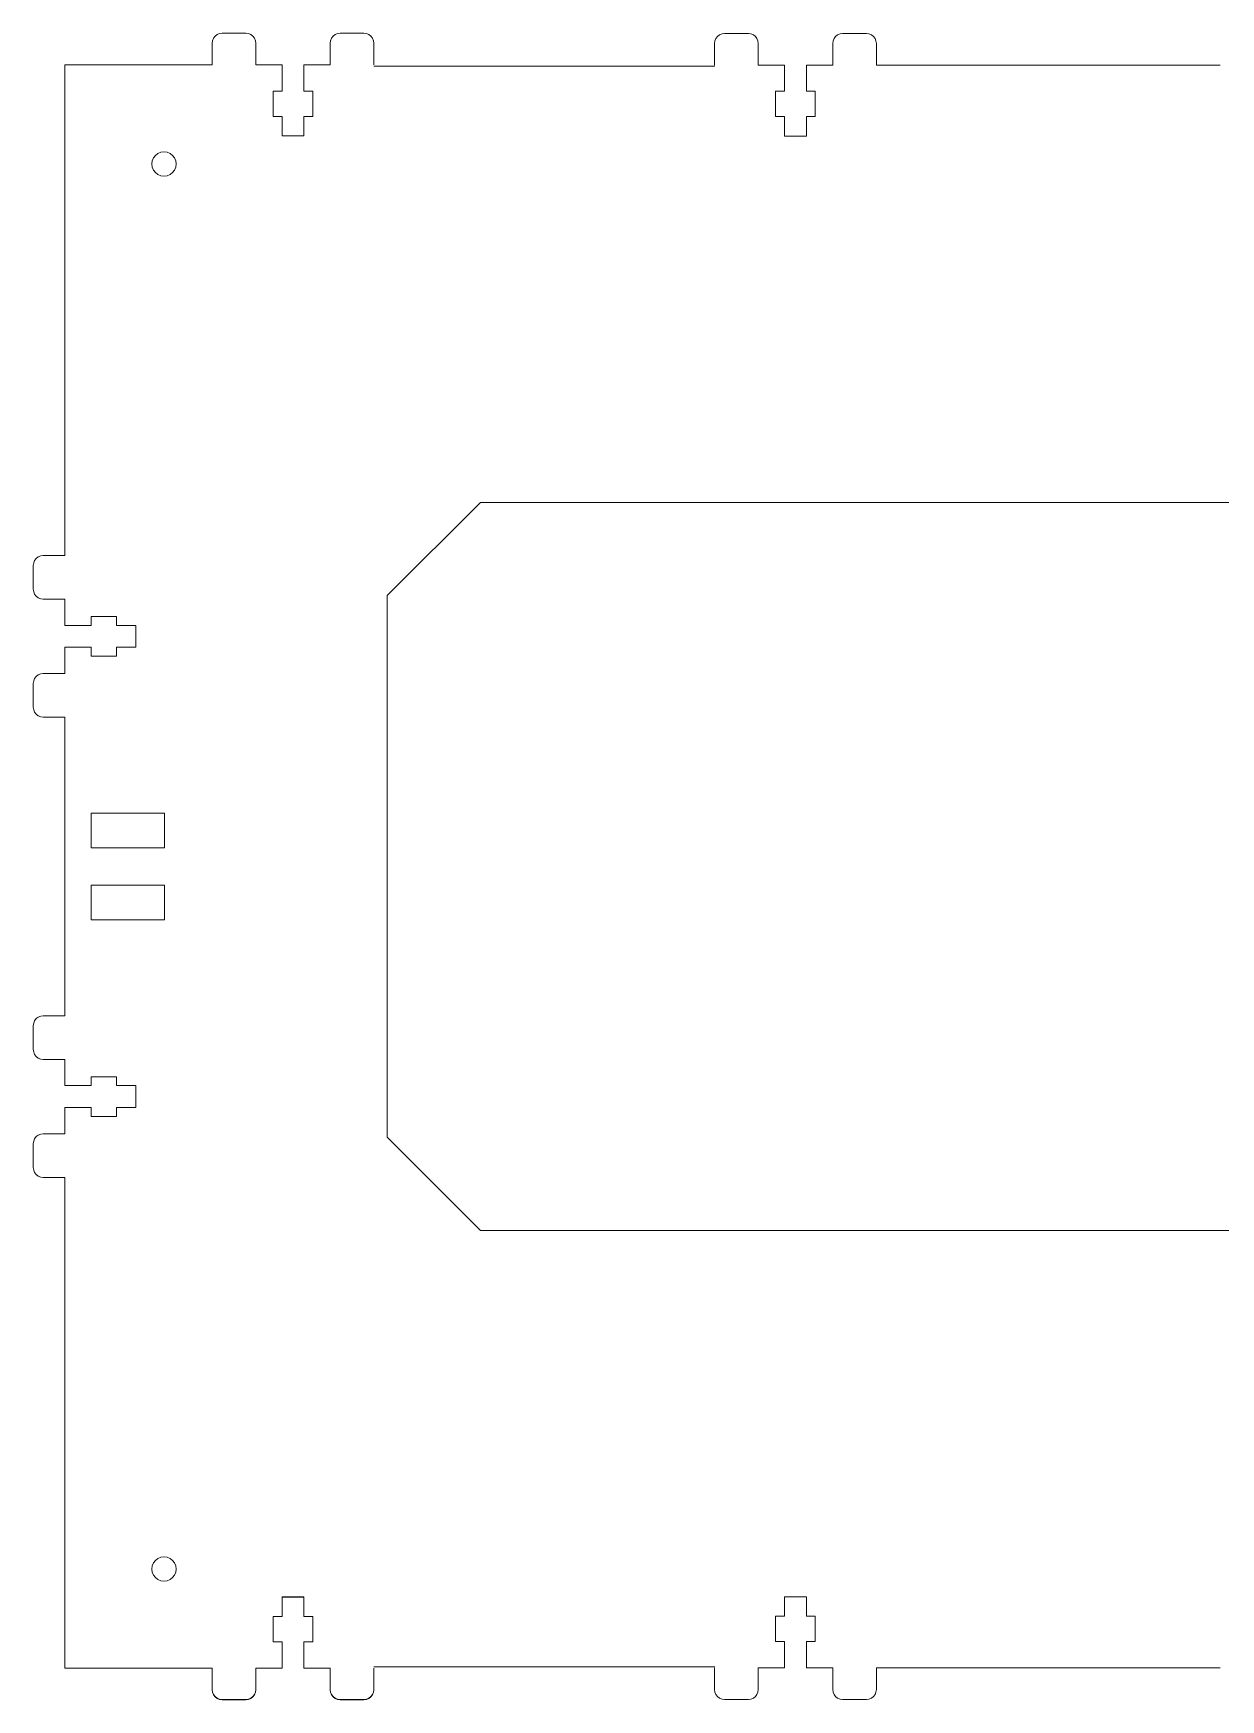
# Model space of a CAD drawing. Header units: millimetres. Extents: x -297 to 214, y -116 to 220.
# Drawn here: x -297.2 to -57.8, y -115.8 to 220.2 of the extents above; entities that cross this region are included whole.
import ezdxf

# ---------------------------------------------------------------- set-up
doc = ezdxf.new("R2010")
doc.units = ezdxf.units.MM
doc.header["$MEASUREMENT"] = 0

msp = doc.modelspace()

# ---------------------------------------------------------------- linework, layer by layer
at = {"lineweight": 9}
for points in [[(-261.1402, 218.2197), (-261.1402, 218.2197), (-261.0721, 218.7373), (-261.0721, 218.7373)], [(-261.0721, 218.7373), (-261.0721, 218.7373), (-260.8723, 219.2197), (-260.8723, 219.2197)], [(-260.8723, 219.2197), (-260.8723, 219.2197), (-260.5544, 219.6339), (-260.5544, 219.6339)], [(-260.5544, 219.6339), (-260.5544, 219.6339), (-260.1402, 219.9517), (-260.1402, 219.9517)], [(-260.1402, 219.9517), (-260.1402, 219.9517), (-259.6578, 220.1515), (-259.6578, 220.1515)], [(-259.6578, 220.1515), (-259.6578, 220.1515), (-259.1402, 220.2197), (-259.1402, 220.2197)], [(-259.1402, 220.2197), (-259.1402, 220.2197), (-254.3402, 220.2197), (-254.3402, 220.2197)], [(-253.8226, 220.1515), (-253.8226, 220.1515), (-254.3402, 220.2197), (-254.3402, 220.2197)], [(-253.3402, 219.9517), (-253.3402, 219.9517), (-253.8226, 220.1515), (-253.8226, 220.1515)], [(-252.926, 219.6339), (-252.926, 219.6339), (-253.3402, 219.9517), (-253.3402, 219.9517)], [(-252.6082, 219.2197), (-252.6082, 219.2197), (-252.926, 219.6339), (-252.926, 219.6339)], [(-252.4084, 218.7373), (-252.4084, 218.7373), (-252.6082, 219.2197), (-252.6082, 219.2197)], [(-252.3402, 218.2197), (-252.3402, 218.2197), (-252.4084, 218.7373), (-252.4084, 218.7373)], [(-237.2721, 218.7373), (-237.2721, 218.7373), (-237.3402, 218.2197), (-237.3402, 218.2197)], [(-237.0723, 219.2197), (-237.0723, 219.2197), (-237.2721, 218.7373), (-237.2721, 218.7373)], [(-236.7544, 219.6339), (-236.7544, 219.6339), (-237.0723, 219.2197), (-237.0723, 219.2197)], [(-236.3402, 219.9517), (-236.3402, 219.9517), (-236.7544, 219.6339), (-236.7544, 219.6339)], [(-235.8578, 220.1515), (-235.8578, 220.1515), (-236.3402, 219.9517), (-236.3402, 219.9517)], [(-235.3402, 220.2197), (-235.3402, 220.2197), (-235.8578, 220.1515), (-235.8578, 220.1515)], [(-235.3402, 220.2197), (-235.3402, 220.2197), (-230.5402, 220.2197), (-230.5402, 220.2197)], [(-230.0226, 220.1515), (-230.0226, 220.1515), (-230.5402, 220.2197), (-230.5402, 220.2197)], [(-229.5402, 219.9517), (-229.5402, 219.9517), (-230.0226, 220.1515), (-230.0226, 220.1515)], [(-229.126, 219.6339), (-229.126, 219.6339), (-229.5402, 219.9517), (-229.5402, 219.9517)], [(-228.8082, 219.2197), (-228.8082, 219.2197), (-229.126, 219.6339), (-229.126, 219.6339)], [(-228.6084, 218.7373), (-228.6084, 218.7373), (-228.8082, 219.2197), (-228.8082, 219.2197)], [(-228.5402, 218.2197), (-228.5402, 218.2197), (-228.6084, 218.7373), (-228.6084, 218.7373)], [(-159.8211, 218.1808), (-159.8211, 218.1808), (-159.7529, 218.6985), (-159.7529, 218.6985)], [(-159.7529, 218.6985), (-159.7529, 218.6985), (-159.5531, 219.1808), (-159.5531, 219.1808)], [(-159.5531, 219.1808), (-159.5531, 219.1808), (-159.2353, 219.595), (-159.2353, 219.595)], [(-159.2353, 219.595), (-159.2353, 219.595), (-158.8211, 219.9129), (-158.8211, 219.9129)], [(-158.8211, 219.9129), (-158.8211, 219.9129), (-158.3387, 220.1127), (-158.3387, 220.1127)], [(-158.3387, 220.1127), (-158.3387, 220.1127), (-157.8211, 220.1808), (-157.8211, 220.1808)], [(-157.8211, 220.1808), (-157.8211, 220.1808), (-153.0211, 220.1808), (-153.0211, 220.1808)], [(-153.0211, 220.1808), (-153.0211, 220.1808), (-152.5035, 220.1127), (-152.5035, 220.1127)], [(-152.5035, 220.1127), (-152.5035, 220.1127), (-152.0211, 219.9129), (-152.0211, 219.9129)], [(-152.0211, 219.9129), (-152.0211, 219.9129), (-151.6069, 219.595), (-151.6069, 219.595)], [(-151.6069, 219.595), (-151.6069, 219.595), (-151.289, 219.1808), (-151.289, 219.1808)], [(-151.289, 219.1808), (-151.289, 219.1808), (-151.0892, 218.6985), (-151.0892, 218.6985)], [(-151.0892, 218.6985), (-151.0892, 218.6985), (-151.0211, 218.1808), (-151.0211, 218.1808)], [(-136.0211, 218.1808), (-136.0211, 218.1808), (-135.9529, 218.6985), (-135.9529, 218.6985)], [(-135.9529, 218.6985), (-135.9529, 218.6985), (-135.7531, 219.1808), (-135.7531, 219.1808)], [(-135.7531, 219.1808), (-135.7531, 219.1808), (-135.4353, 219.595), (-135.4353, 219.595)], [(-135.4353, 219.595), (-135.4353, 219.595), (-135.0211, 219.9129), (-135.0211, 219.9129)], [(-135.0211, 219.9129), (-135.0211, 219.9129), (-134.5387, 220.1127), (-134.5387, 220.1127)], [(-134.5387, 220.1127), (-134.5387, 220.1127), (-134.0211, 220.1808), (-134.0211, 220.1808)], [(-134.0211, 220.1808), (-134.0211, 220.1808), (-129.2211, 220.1808), (-129.2211, 220.1808)], [(-128.7035, 220.1127), (-128.7035, 220.1127), (-129.2211, 220.1808), (-129.2211, 220.1808)], [(-128.2211, 219.9129), (-128.2211, 219.9129), (-128.7035, 220.1127), (-128.7035, 220.1127)], [(-127.8069, 219.595), (-127.8069, 219.595), (-128.2211, 219.9129), (-128.2211, 219.9129)], [(-127.4891, 219.1808), (-127.4891, 219.1808), (-127.8069, 219.595), (-127.8069, 219.595)], [(-127.2893, 218.6985), (-127.2893, 218.6985), (-127.4891, 219.1808), (-127.4891, 219.1808)], [(-127.2211, 218.1808), (-127.2211, 218.1808), (-127.2893, 218.6985), (-127.2893, 218.6985)], [(-261.1402, 213.8697), (-261.1402, 213.8697), (-261.1402, 218.2197), (-261.1402, 218.2197)], [(-252.3402, 218.2197), (-252.3402, 218.2197), (-252.3402, 213.8697), (-252.3402, 213.8697)], [(-237.3402, 213.8697), (-237.3402, 213.8697), (-237.3402, 218.2197), (-237.3402, 218.2197)], [(-228.5402, 218.2197), (-228.5402, 218.2197), (-228.5402, 213.8697), (-228.5402, 213.8697)], [(-159.8211, 213.8308), (-159.8211, 213.8308), (-159.8211, 218.1808), (-159.8211, 218.1808)], [(-151.0211, 218.1808), (-151.0211, 218.1808), (-151.0211, 213.8308), (-151.0211, 213.8308)], [(-136.0211, 213.8308), (-136.0211, 213.8308), (-136.0211, 218.1808), (-136.0211, 218.1808)], [(-127.2211, 218.1808), (-127.2211, 218.1808), (-127.2211, 213.8308), (-127.2211, 213.8308)], [(-290.8402, 114.9192), (-290.8402, 114.9192), (-290.8402, 213.8697), (-290.8402, 213.8697)], [(-290.8402, 213.8697), (-290.8402, 213.8697), (-261.1402, 213.8697), (-261.1402, 213.8697)], [(-252.3402, 213.8697), (-252.3402, 213.8697), (-247.0402, 213.8697), (-247.0402, 213.8697)], [(-247.0402, 213.8697), (-247.0402, 213.8697), (-247.0402, 208.5697), (-247.0402, 208.5697)], [(-242.6402, 213.8697), (-242.6402, 213.8697), (-237.3402, 213.8697), (-237.3402, 213.8697)], [(-242.6402, 208.5697), (-242.6402, 208.5697), (-242.6402, 213.8697), (-242.6402, 213.8697)], [(-228.5402, 213.5967), (-228.5402, 213.5967), (-159.8125, 213.5967), (-159.8125, 213.5967)], [(-151.0211, 213.8308), (-151.0211, 213.8308), (-145.7211, 213.8308), (-145.7211, 213.8308)], [(-145.7211, 213.8308), (-145.7211, 213.8308), (-145.7211, 208.5308), (-145.7211, 208.5308)], [(-141.3211, 208.5308), (-141.3211, 208.5308), (-141.3211, 213.8308), (-141.3211, 213.8308)], [(-141.3211, 213.8308), (-141.3211, 213.8308), (-136.0211, 213.8308), (-136.0211, 213.8308)], [(-127.2211, 213.8308), (-127.2211, 213.8308), (-57.887, 213.8308), (-57.887, 213.8308)], [(-248.8402, 208.5697), (-248.8402, 208.5697), (-248.8402, 203.4697), (-248.8402, 203.4697)], [(-247.0402, 208.5697), (-247.0402, 208.5697), (-248.8402, 208.5697), (-248.8402, 208.5697)], [(-240.8402, 208.5697), (-240.8402, 208.5697), (-242.6402, 208.5697), (-242.6402, 208.5697)], [(-240.8402, 203.4697), (-240.8402, 203.4697), (-240.8402, 208.5697), (-240.8402, 208.5697)], [(-147.5211, 208.5308), (-147.5211, 208.5308), (-147.5211, 203.4308), (-147.5211, 203.4308)], [(-145.7211, 208.5308), (-145.7211, 208.5308), (-147.5211, 208.5308), (-147.5211, 208.5308)], [(-139.5211, 208.5308), (-139.5211, 208.5308), (-141.3211, 208.5308), (-141.3211, 208.5308)], [(-139.5211, 203.4308), (-139.5211, 203.4308), (-139.5211, 208.5308), (-139.5211, 208.5308)], [(-248.8402, 203.4697), (-248.8402, 203.4697), (-247.0402, 203.4697), (-247.0402, 203.4697)], [(-247.0402, 203.4697), (-247.0402, 203.4697), (-247.0402, 199.5197), (-247.0402, 199.5197)], [(-242.6402, 199.5197), (-242.6402, 199.5197), (-242.6402, 203.4697), (-242.6402, 203.4697)], [(-242.6402, 203.4697), (-242.6402, 203.4697), (-240.8402, 203.4697), (-240.8402, 203.4697)], [(-147.5211, 203.4308), (-147.5211, 203.4308), (-145.7211, 203.4308), (-145.7211, 203.4308)], [(-145.7211, 203.4308), (-145.7211, 203.4308), (-145.7211, 199.4808), (-145.7211, 199.4808)], [(-141.3211, 203.4308), (-141.3211, 203.4308), (-139.5211, 203.4308), (-139.5211, 203.4308)], [(-141.3211, 199.4808), (-141.3211, 199.4808), (-141.3211, 203.4308), (-141.3211, 203.4308)], [(-247.0402, 199.5197), (-247.0402, 199.5197), (-242.6402, 199.5197), (-242.6402, 199.5197)], [(-145.7211, 199.4808), (-145.7211, 199.4808), (-141.3211, 199.4808), (-141.3211, 199.4808)], [(-273.2067, 194.5038), (-273.2067, 194.5038), (-272.962, 195.0947), (-272.962, 195.0947)], [(-272.962, 195.0947), (-272.962, 195.0947), (-272.5726, 195.6021), (-272.5726, 195.6021)], [(-272.5726, 195.6021), (-272.5726, 195.6021), (-272.0652, 195.9914), (-272.0652, 195.9914)], [(-272.0652, 195.9914), (-272.0652, 195.9914), (-271.4743, 196.2362), (-271.4743, 196.2362)], [(-271.4743, 196.2362), (-271.4743, 196.2362), (-270.8402, 196.3197), (-270.8402, 196.3197)], [(-270.8402, 196.3197), (-270.8402, 196.3197), (-270.2061, 196.2362), (-270.2061, 196.2362)], [(-270.2061, 196.2362), (-270.2061, 196.2362), (-269.6152, 195.9914), (-269.6152, 195.9914)], [(-269.6152, 195.9914), (-269.6152, 195.9914), (-269.1078, 195.6021), (-269.1078, 195.6021)], [(-269.1078, 195.6021), (-269.1078, 195.6021), (-268.7184, 195.0947), (-268.7184, 195.0947)], [(-268.7184, 195.0947), (-268.7184, 195.0947), (-268.4737, 194.5038), (-268.4737, 194.5038)], [(-273.2902, 193.8697), (-273.2902, 193.8697), (-273.2067, 194.5038), (-273.2067, 194.5038)], [(-273.2067, 193.2356), (-273.2067, 193.2356), (-273.2902, 193.8697), (-273.2902, 193.8697)], [(-272.962, 192.6447), (-272.962, 192.6447), (-273.2067, 193.2356), (-273.2067, 193.2356)], [(-272.5726, 192.1373), (-272.5726, 192.1373), (-272.962, 192.6447), (-272.962, 192.6447)], [(-272.0652, 191.7479), (-272.0652, 191.7479), (-272.5726, 192.1373), (-272.5726, 192.1373)], [(-271.4743, 191.5032), (-271.4743, 191.5032), (-272.0652, 191.7479), (-272.0652, 191.7479)], [(-269.6152, 191.7479), (-269.6152, 191.7479), (-270.2061, 191.5032), (-270.2061, 191.5032)], [(-269.1078, 192.1373), (-269.1078, 192.1373), (-269.6152, 191.7479), (-269.6152, 191.7479)], [(-268.7184, 192.6447), (-268.7184, 192.6447), (-269.1078, 192.1373), (-269.1078, 192.1373)], [(-268.4737, 193.2356), (-268.4737, 193.2356), (-268.7184, 192.6447), (-268.7184, 192.6447)], [(-268.4737, 194.5038), (-268.4737, 194.5038), (-268.3902, 193.8697), (-268.3902, 193.8697)], [(-268.3902, 193.8697), (-268.3902, 193.8697), (-268.4737, 193.2356), (-268.4737, 193.2356)], [(-270.8402, 191.4197), (-270.8402, 191.4197), (-271.4743, 191.5032), (-271.4743, 191.5032)], [(-270.2061, 191.5032), (-270.2061, 191.5032), (-270.8402, 191.4197), (-270.8402, 191.4197)], [(-207.0534, 125.6192), (-207.0534, 125.6192), (-225.8402, 106.8324), (-225.8402, 106.8324)], [(123.8723, 125.6192), (123.8723, 125.6192), (-207.0534, 125.6192), (-207.0534, 125.6192)], [(-296.6044, 114.3334), (-296.6044, 114.3334), (-296.9222, 113.9192), (-296.9222, 113.9192)], [(-296.1902, 114.6513), (-296.1902, 114.6513), (-296.6044, 114.3334), (-296.6044, 114.3334)], [(-295.7078, 114.8511), (-295.7078, 114.8511), (-296.1902, 114.6513), (-296.1902, 114.6513)], [(-295.1902, 114.9192), (-295.1902, 114.9192), (-295.7078, 114.8511), (-295.7078, 114.8511)], [(-295.1902, 114.9192), (-295.1902, 114.9192), (-290.8402, 114.9192), (-290.8402, 114.9192)], [(-297.122, 113.4369), (-297.122, 113.4369), (-297.1902, 112.9192), (-297.1902, 112.9192)], [(-297.1902, 108.1192), (-297.1902, 108.1192), (-297.1902, 112.9192), (-297.1902, 112.9192)], [(-296.9222, 113.9192), (-296.9222, 113.9192), (-297.122, 113.4369), (-297.122, 113.4369)], [(-297.122, 107.6016), (-297.122, 107.6016), (-297.1902, 108.1192), (-297.1902, 108.1192)], [(-296.9222, 107.1192), (-296.9222, 107.1192), (-297.122, 107.6016), (-297.122, 107.6016)], [(-296.6044, 106.705), (-296.6044, 106.705), (-296.9222, 107.1192), (-296.9222, 107.1192)], [(-296.1902, 106.3872), (-296.1902, 106.3872), (-296.6044, 106.705), (-296.6044, 106.705)], [(-295.7078, 106.1874), (-295.7078, 106.1874), (-296.1902, 106.3872), (-296.1902, 106.3872)], [(-295.1902, 106.1192), (-295.1902, 106.1192), (-295.7078, 106.1874), (-295.7078, 106.1874)], [(-290.8402, 106.1192), (-290.8402, 106.1192), (-295.1902, 106.1192), (-295.1902, 106.1192)], [(-290.8402, 100.8192), (-290.8402, 100.8192), (-290.8402, 106.1192), (-290.8402, 106.1192)], [(-225.8402, 106.8324), (-225.8402, 106.8324), (-225.8402, -2.3939), (-225.8402, -2.3939)], [(-285.5402, 100.8192), (-285.5402, 100.8192), (-290.8402, 100.8192), (-290.8402, 100.8192)], [(-285.5402, 102.6192), (-285.5402, 102.6192), (-285.5402, 100.8192), (-285.5402, 100.8192)], [(-280.4402, 102.6192), (-280.4402, 102.6192), (-285.5402, 102.6192), (-285.5402, 102.6192)], [(-280.4402, 100.8192), (-280.4402, 100.8192), (-280.4402, 102.6192), (-280.4402, 102.6192)], [(-276.4902, 100.8192), (-276.4902, 100.8192), (-280.4402, 100.8192), (-280.4402, 100.8192)], [(-276.4902, 96.4192), (-276.4902, 96.4192), (-276.4902, 100.8192), (-276.4902, 100.8192)], [(-290.8402, 96.4192), (-290.8402, 96.4192), (-285.5402, 96.4192), (-285.5402, 96.4192)], [(-290.8402, 91.1192), (-290.8402, 91.1192), (-290.8402, 96.4192), (-290.8402, 96.4192)], [(-285.5402, 96.4192), (-285.5402, 96.4192), (-285.5402, 94.6192), (-285.5402, 94.6192)], [(-285.5402, 94.6192), (-285.5402, 94.6192), (-280.4402, 94.6192), (-280.4402, 94.6192)], [(-280.4402, 94.6192), (-280.4402, 94.6192), (-280.4402, 96.4192), (-280.4402, 96.4192)], [(-280.4402, 96.4192), (-280.4402, 96.4192), (-276.4902, 96.4192), (-276.4902, 96.4192)], [(-296.1902, 90.8513), (-296.1902, 90.8513), (-296.6044, 90.5335), (-296.6044, 90.5335)], [(-295.7078, 91.0511), (-295.7078, 91.0511), (-296.1902, 90.8513), (-296.1902, 90.8513)], [(-295.1902, 91.1192), (-295.1902, 91.1192), (-295.7078, 91.0511), (-295.7078, 91.0511)], [(-295.1902, 91.1192), (-295.1902, 91.1192), (-290.8402, 91.1192), (-290.8402, 91.1192)], [(-297.122, 89.6369), (-297.122, 89.6369), (-297.1902, 89.1192), (-297.1902, 89.1192)], [(-297.1902, 84.3192), (-297.1902, 84.3192), (-297.1902, 89.1192), (-297.1902, 89.1192)], [(-296.9222, 90.1192), (-296.9222, 90.1192), (-297.122, 89.6369), (-297.122, 89.6369)], [(-296.6044, 90.5335), (-296.6044, 90.5335), (-296.9222, 90.1192), (-296.9222, 90.1192)], [(-297.122, 83.8016), (-297.122, 83.8016), (-297.1902, 84.3192), (-297.1902, 84.3192)], [(-296.9222, 83.3192), (-296.9222, 83.3192), (-297.122, 83.8016), (-297.122, 83.8016)], [(-296.6044, 82.905), (-296.6044, 82.905), (-296.9222, 83.3192), (-296.9222, 83.3192)], [(-296.1902, 82.5872), (-296.1902, 82.5872), (-296.6044, 82.905), (-296.6044, 82.905)], [(-295.7078, 82.3874), (-295.7078, 82.3874), (-296.1902, 82.5872), (-296.1902, 82.5872)], [(-295.1902, 82.3192), (-295.1902, 82.3192), (-295.7078, 82.3874), (-295.7078, 82.3874)], [(-290.8402, 82.3192), (-290.8402, 82.3192), (-295.1902, 82.3192), (-295.1902, 82.3192)], [(-290.8402, 22.1193), (-290.8402, 22.1193), (-290.8402, 82.3192), (-290.8402, 82.3192)], [(-285.5402, 55.9693), (-285.5402, 55.9693), (-285.5402, 62.9692), (-285.5402, 62.9692)], [(-285.5402, 62.9692), (-285.5402, 62.9692), (-270.7402, 62.9692), (-270.7402, 62.9692)], [(-270.7402, 62.9692), (-270.7402, 62.9692), (-270.7402, 55.9693), (-270.7402, 55.9693)], [(-270.7402, 55.9693), (-270.7402, 55.9693), (-285.5402, 55.9693), (-285.5402, 55.9693)], [(-285.5402, 41.4693), (-285.5402, 41.4693), (-285.5402, 48.4693), (-285.5402, 48.4693)], [(-285.5402, 48.4693), (-285.5402, 48.4693), (-270.7402, 48.4693), (-270.7402, 48.4693)], [(-270.7402, 48.4693), (-270.7402, 48.4693), (-270.7402, 41.4693), (-270.7402, 41.4693)], [(-270.7402, 41.4693), (-270.7402, 41.4693), (-285.5402, 41.4693), (-285.5402, 41.4693)], [(-297.122, 20.6369), (-297.122, 20.6369), (-297.1902, 20.1193), (-297.1902, 20.1193)], [(-296.9222, 21.1193), (-296.9222, 21.1193), (-297.122, 20.6369), (-297.122, 20.6369)], [(-296.6044, 21.5335), (-296.6044, 21.5335), (-296.9222, 21.1193), (-296.9222, 21.1193)], [(-296.1902, 21.8513), (-296.1902, 21.8513), (-296.6044, 21.5335), (-296.6044, 21.5335)], [(-295.7078, 22.0511), (-295.7078, 22.0511), (-296.1902, 21.8513), (-296.1902, 21.8513)], [(-295.1902, 22.1193), (-295.1902, 22.1193), (-295.7078, 22.0511), (-295.7078, 22.0511)], [(-295.1902, 22.1193), (-295.1902, 22.1193), (-290.8402, 22.1193), (-290.8402, 22.1193)], [(-297.1902, 15.3193), (-297.1902, 15.3193), (-297.1902, 20.1193), (-297.1902, 20.1193)], [(-297.122, 14.8016), (-297.122, 14.8016), (-297.1902, 15.3193), (-297.1902, 15.3193)], [(-296.9222, 14.3193), (-296.9222, 14.3193), (-297.122, 14.8016), (-297.122, 14.8016)], [(-296.6044, 13.9051), (-296.6044, 13.9051), (-296.9222, 14.3193), (-296.9222, 14.3193)], [(-296.1902, 13.5872), (-296.1902, 13.5872), (-296.6044, 13.9051), (-296.6044, 13.9051)], [(-295.7078, 13.3874), (-295.7078, 13.3874), (-296.1902, 13.5872), (-296.1902, 13.5872)], [(-295.1902, 13.3193), (-295.1902, 13.3193), (-295.7078, 13.3874), (-295.7078, 13.3874)], [(-290.8402, 13.3193), (-290.8402, 13.3193), (-295.1902, 13.3193), (-295.1902, 13.3193)], [(-290.8402, 8.0193), (-290.8402, 8.0193), (-290.8402, 13.3193), (-290.8402, 13.3193)], [(-285.5402, 8.0193), (-285.5402, 8.0193), (-290.8402, 8.0193), (-290.8402, 8.0193)], [(-285.5402, 9.8193), (-285.5402, 9.8193), (-285.5402, 8.0193), (-285.5402, 8.0193)], [(-280.4402, 9.8193), (-280.4402, 9.8193), (-285.5402, 9.8193), (-285.5402, 9.8193)], [(-280.4402, 8.0193), (-280.4402, 8.0193), (-280.4402, 9.8193), (-280.4402, 9.8193)], [(-276.4902, 8.0193), (-276.4902, 8.0193), (-280.4402, 8.0193), (-280.4402, 8.0193)], [(-276.4902, 3.6193), (-276.4902, 3.6193), (-276.4902, 8.0193), (-276.4902, 8.0193)], [(-290.8402, 3.6193), (-290.8402, 3.6193), (-285.5402, 3.6193), (-285.5402, 3.6193)], [(-290.8402, -1.6807), (-290.8402, -1.6807), (-290.8402, 3.6193), (-290.8402, 3.6193)], [(-285.5402, 3.6193), (-285.5402, 3.6193), (-285.5402, 1.8193), (-285.5402, 1.8193)], [(-280.4402, 3.6193), (-280.4402, 3.6193), (-276.4902, 3.6193), (-276.4902, 3.6193)], [(-280.4402, 1.8193), (-280.4402, 1.8193), (-280.4402, 3.6193), (-280.4402, 3.6193)], [(-285.5402, 1.8193), (-285.5402, 1.8193), (-280.4402, 1.8193), (-280.4402, 1.8193)], [(-297.1902, -3.6807), (-297.1902, -3.6807), (-297.122, -3.1631), (-297.122, -3.1631)], [(-297.122, -3.1631), (-297.122, -3.1631), (-296.9222, -2.6807), (-296.9222, -2.6807)], [(-296.9222, -2.6807), (-296.9222, -2.6807), (-296.6044, -2.2665), (-296.6044, -2.2665)], [(-296.6044, -2.2665), (-296.6044, -2.2665), (-296.1902, -1.9487), (-296.1902, -1.9487)], [(-296.1902, -1.9487), (-296.1902, -1.9487), (-295.7078, -1.7489), (-295.7078, -1.7489)], [(-295.7078, -1.7489), (-295.7078, -1.7489), (-295.1902, -1.6807), (-295.1902, -1.6807)], [(-295.1902, -1.6807), (-295.1902, -1.6807), (-290.8402, -1.6807), (-290.8402, -1.6807)], [(-225.8402, -2.3939), (-225.8402, -2.3939), (-207.0534, -21.1807), (-207.0534, -21.1807)], [(-297.1902, -8.4807), (-297.1902, -8.4807), (-297.1902, -3.6807), (-297.1902, -3.6807)], [(-297.122, -8.9984), (-297.122, -8.9984), (-297.1902, -8.4807), (-297.1902, -8.4807)], [(-296.9222, -9.4807), (-296.9222, -9.4807), (-297.122, -8.9984), (-297.122, -8.9984)], [(-296.6044, -9.8949), (-296.6044, -9.8949), (-296.9222, -9.4807), (-296.9222, -9.4807)], [(-296.1902, -10.2128), (-296.1902, -10.2128), (-296.6044, -9.8949), (-296.6044, -9.8949)], [(-295.7078, -10.4126), (-295.7078, -10.4126), (-296.1902, -10.2128), (-296.1902, -10.2128)], [(-295.1902, -10.4807), (-295.1902, -10.4807), (-295.7078, -10.4126), (-295.7078, -10.4126)], [(-290.8402, -10.4807), (-290.8402, -10.4807), (-295.1902, -10.4807), (-295.1902, -10.4807)], [(-290.8402, -109.4536), (-290.8402, -109.4536), (-290.8402, -10.4807), (-290.8402, -10.4807)], [(-207.0534, -21.1807), (-207.0534, -21.1807), (123.8723, -21.1807), (123.8723, -21.1807)], [(-272.5726, -87.7212), (-272.5726, -87.7212), (-272.0652, -87.3318), (-272.0652, -87.3318)], [(-272.0652, -87.3318), (-272.0652, -87.3318), (-271.4743, -87.0871), (-271.4743, -87.0871)], [(-271.4743, -87.0871), (-271.4743, -87.0871), (-270.8402, -87.0036), (-270.8402, -87.0036)], [(-270.8402, -87.0036), (-270.8402, -87.0036), (-270.2061, -87.0871), (-270.2061, -87.0871)], [(-270.2061, -87.0871), (-270.2061, -87.0871), (-269.6152, -87.3318), (-269.6152, -87.3318)], [(-269.6152, -87.3318), (-269.6152, -87.3318), (-269.1078, -87.7212), (-269.1078, -87.7212)], [(-273.2902, -89.4536), (-273.2902, -89.4536), (-273.2067, -88.8195), (-273.2067, -88.8195)], [(-273.2067, -90.0877), (-273.2067, -90.0877), (-273.2902, -89.4536), (-273.2902, -89.4536)], [(-273.2067, -88.8195), (-273.2067, -88.8195), (-272.962, -88.2286), (-272.962, -88.2286)], [(-272.962, -90.6786), (-272.962, -90.6786), (-273.2067, -90.0877), (-273.2067, -90.0877)], [(-272.962, -88.2286), (-272.962, -88.2286), (-272.5726, -87.7212), (-272.5726, -87.7212)], [(-272.5726, -91.186), (-272.5726, -91.186), (-272.962, -90.6786), (-272.962, -90.6786)], [(-269.1078, -87.7212), (-269.1078, -87.7212), (-268.7184, -88.2286), (-268.7184, -88.2286)], [(-268.7184, -90.6786), (-268.7184, -90.6786), (-269.1078, -91.186), (-269.1078, -91.186)], [(-268.7184, -88.2286), (-268.7184, -88.2286), (-268.4737, -88.8195), (-268.4737, -88.8195)], [(-268.4737, -90.0877), (-268.4737, -90.0877), (-268.7184, -90.6786), (-268.7184, -90.6786)], [(-268.4737, -88.8195), (-268.4737, -88.8195), (-268.3902, -89.4536), (-268.3902, -89.4536)], [(-268.3902, -89.4536), (-268.3902, -89.4536), (-268.4737, -90.0877), (-268.4737, -90.0877)], [(-272.0652, -91.5753), (-272.0652, -91.5753), (-272.5726, -91.186), (-272.5726, -91.186)], [(-271.4743, -91.8201), (-271.4743, -91.8201), (-272.0652, -91.5753), (-272.0652, -91.5753)], [(-270.8402, -91.9036), (-270.8402, -91.9036), (-271.4743, -91.8201), (-271.4743, -91.8201)], [(-270.2061, -91.8201), (-270.2061, -91.8201), (-270.8402, -91.9036), (-270.8402, -91.9036)], [(-269.6152, -91.5753), (-269.6152, -91.5753), (-270.2061, -91.8201), (-270.2061, -91.8201)], [(-269.1078, -91.186), (-269.1078, -91.186), (-269.6152, -91.5753), (-269.6152, -91.5753)], [(-247.0402, -95.0812), (-247.0402, -95.0812), (-242.6402, -95.0812), (-242.6402, -95.0812)], [(-247.0402, -99.0312), (-247.0402, -99.0312), (-247.0402, -95.0812), (-247.0402, -95.0812)], [(-242.6402, -95.1036), (-242.6402, -95.1036), (-247.0402, -95.1036), (-247.0402, -95.1036)], [(-247.0402, -95.1036), (-247.0402, -95.1036), (-247.0402, -99.0536), (-247.0402, -99.0536)], [(-242.6402, -95.0812), (-242.6402, -95.0812), (-242.6402, -99.0312), (-242.6402, -99.0312)], [(-242.6402, -99.0536), (-242.6402, -99.0536), (-242.6402, -95.1036), (-242.6402, -95.1036)], [(-145.7211, -95.0423), (-145.7211, -95.0423), (-141.3211, -95.0423), (-141.3211, -95.0423)], [(-145.7211, -98.9923), (-145.7211, -98.9923), (-145.7211, -95.0423), (-145.7211, -95.0423)], [(-141.3211, -95.0423), (-141.3211, -95.0423), (-141.3211, -98.9923), (-141.3211, -98.9923)], [(-248.8402, -104.1312), (-248.8402, -104.1312), (-248.8402, -99.0312), (-248.8402, -99.0312)], [(-248.8402, -99.0312), (-248.8402, -99.0312), (-247.0402, -99.0312), (-247.0402, -99.0312)], [(-247.0402, -99.0536), (-247.0402, -99.0536), (-248.8402, -99.0536), (-248.8402, -99.0536)], [(-248.8402, -99.0536), (-248.8402, -99.0536), (-248.8402, -104.1536), (-248.8402, -104.1536)], [(-242.6402, -99.0312), (-242.6402, -99.0312), (-240.8402, -99.0312), (-240.8402, -99.0312)], [(-240.8402, -99.0536), (-240.8402, -99.0536), (-242.6402, -99.0536), (-242.6402, -99.0536)], [(-240.8402, -99.0312), (-240.8402, -99.0312), (-240.8402, -104.1312), (-240.8402, -104.1312)], [(-240.8402, -104.1536), (-240.8402, -104.1536), (-240.8402, -99.0536), (-240.8402, -99.0536)], [(-147.5211, -104.0923), (-147.5211, -104.0923), (-147.5211, -98.9923), (-147.5211, -98.9923)], [(-147.5211, -98.9923), (-147.5211, -98.9923), (-145.7211, -98.9923), (-145.7211, -98.9923)], [(-141.3211, -98.9923), (-141.3211, -98.9923), (-139.5211, -98.9923), (-139.5211, -98.9923)], [(-139.5211, -98.9923), (-139.5211, -98.9923), (-139.5211, -104.0923), (-139.5211, -104.0923)], [(-247.0402, -104.1312), (-247.0402, -104.1312), (-248.8402, -104.1312), (-248.8402, -104.1312)], [(-248.8402, -104.1536), (-248.8402, -104.1536), (-247.0402, -104.1536), (-247.0402, -104.1536)], [(-247.0402, -109.4312), (-247.0402, -109.4312), (-247.0402, -104.1312), (-247.0402, -104.1312)], [(-247.0402, -104.1536), (-247.0402, -104.1536), (-247.0402, -109.4536), (-247.0402, -109.4536)], [(-240.8402, -104.1312), (-240.8402, -104.1312), (-242.6402, -104.1312), (-242.6402, -104.1312)], [(-242.6402, -104.1312), (-242.6402, -104.1312), (-242.6402, -109.4312), (-242.6402, -109.4312)], [(-242.6402, -104.1536), (-242.6402, -104.1536), (-240.8402, -104.1536), (-240.8402, -104.1536)], [(-242.6402, -109.4536), (-242.6402, -109.4536), (-242.6402, -104.1536), (-242.6402, -104.1536)], [(-145.7211, -104.0923), (-145.7211, -104.0923), (-147.5211, -104.0923), (-147.5211, -104.0923)], [(-145.7211, -109.3923), (-145.7211, -109.3923), (-145.7211, -104.0923), (-145.7211, -104.0923)], [(-141.3211, -104.0923), (-141.3211, -104.0923), (-141.3211, -109.3923), (-141.3211, -109.3923)], [(-139.5211, -104.0923), (-139.5211, -104.0923), (-141.3211, -104.0923), (-141.3211, -104.0923)], [(-290.8402, -109.4312), (-290.8402, -109.4312), (-261.1402, -109.4312), (-261.1402, -109.4312)], [(-261.1402, -109.4536), (-261.1402, -109.4536), (-290.8402, -109.4536), (-290.8402, -109.4536)], [(-261.1402, -109.4312), (-261.1402, -109.4312), (-261.1402, -113.7812), (-261.1402, -113.7812)], [(-261.1402, -113.8036), (-261.1402, -113.8036), (-261.1402, -109.4536), (-261.1402, -109.4536)], [(-252.3402, -109.4312), (-252.3402, -109.4312), (-247.0402, -109.4312), (-247.0402, -109.4312)], [(-252.3402, -113.7812), (-252.3402, -113.7812), (-252.3402, -109.4312), (-252.3402, -109.4312)], [(-247.0402, -109.4536), (-247.0402, -109.4536), (-252.3402, -109.4536), (-252.3402, -109.4536)], [(-252.3402, -109.4536), (-252.3402, -109.4536), (-252.3402, -113.8036), (-252.3402, -113.8036)], [(-242.6402, -109.4312), (-242.6402, -109.4312), (-237.3402, -109.4312), (-237.3402, -109.4312)], [(-237.3402, -109.4536), (-237.3402, -109.4536), (-242.6402, -109.4536), (-242.6402, -109.4536)], [(-237.3402, -109.4312), (-237.3402, -109.4312), (-237.3402, -113.7812), (-237.3402, -113.7812)], [(-237.3402, -113.8036), (-237.3402, -113.8036), (-237.3402, -109.4536), (-237.3402, -109.4536)], [(-228.5402, -109.1582), (-228.5402, -109.1582), (-159.8125, -109.1582), (-159.8125, -109.1582)], [(-228.5402, -113.7812), (-228.5402, -113.7812), (-228.5402, -109.4312), (-228.5402, -109.4312)], [(-228.5402, -109.4536), (-228.5402, -109.4536), (-228.5402, -113.8036), (-228.5402, -113.8036)], [(-159.8211, -109.3923), (-159.8211, -109.3923), (-159.8211, -113.7423), (-159.8211, -113.7423)], [(-151.0211, -109.3923), (-151.0211, -109.3923), (-145.7211, -109.3923), (-145.7211, -109.3923)], [(-151.0211, -113.7423), (-151.0211, -113.7423), (-151.0211, -109.3923), (-151.0211, -109.3923)], [(-141.3211, -109.3923), (-141.3211, -109.3923), (-136.0211, -109.3923), (-136.0211, -109.3923)], [(-136.0211, -109.3923), (-136.0211, -109.3923), (-136.0211, -113.7423), (-136.0211, -113.7423)], [(-127.2211, -113.7423), (-127.2211, -113.7423), (-127.2211, -109.3923), (-127.2211, -109.3923)], [(-127.2211, -109.3923), (-127.2211, -109.3923), (-57.887, -109.3923), (-57.887, -109.3923)], [(-261.1402, -113.7812), (-261.1402, -113.7812), (-261.0721, -114.2988), (-261.0721, -114.2988)], [(-261.1402, -113.8036), (-261.1402, -113.8036), (-261.0721, -114.3212), (-261.0721, -114.3212)], [(-252.3402, -113.7812), (-252.3402, -113.7812), (-252.4084, -114.2988), (-252.4084, -114.2988)], [(-252.4084, -114.3212), (-252.4084, -114.3212), (-252.3402, -113.8036), (-252.3402, -113.8036)], [(-237.2721, -114.2988), (-237.2721, -114.2988), (-237.3402, -113.7812), (-237.3402, -113.7812)], [(-237.3402, -113.8036), (-237.3402, -113.8036), (-237.2721, -114.3212), (-237.2721, -114.3212)], [(-228.5402, -113.7812), (-228.5402, -113.7812), (-228.6084, -114.2988), (-228.6084, -114.2988)], [(-228.6084, -114.3212), (-228.6084, -114.3212), (-228.5402, -113.8036), (-228.5402, -113.8036)], [(-159.8211, -113.7423), (-159.8211, -113.7423), (-159.7529, -114.26), (-159.7529, -114.26)], [(-151.0892, -114.26), (-151.0892, -114.26), (-151.0211, -113.7423), (-151.0211, -113.7423)], [(-136.0211, -113.7423), (-136.0211, -113.7423), (-135.9529, -114.26), (-135.9529, -114.26)], [(-127.2211, -113.7423), (-127.2211, -113.7423), (-127.2893, -114.26), (-127.2893, -114.26)], [(-261.0721, -114.2988), (-261.0721, -114.2988), (-260.8723, -114.7812), (-260.8723, -114.7812)], [(-261.0721, -114.3212), (-261.0721, -114.3212), (-260.8723, -114.8036), (-260.8723, -114.8036)], [(-260.8723, -114.7812), (-260.8723, -114.7812), (-260.5544, -115.1954), (-260.5544, -115.1954)], [(-260.8723, -114.8036), (-260.8723, -114.8036), (-260.5544, -115.2178), (-260.5544, -115.2178)], [(-260.5544, -115.1954), (-260.5544, -115.1954), (-260.1402, -115.5132), (-260.1402, -115.5132)], [(-260.5544, -115.2178), (-260.5544, -115.2178), (-260.1402, -115.5356), (-260.1402, -115.5356)], [(-260.1402, -115.5132), (-260.1402, -115.5132), (-259.6578, -115.713), (-259.6578, -115.713)], [(-260.1402, -115.5356), (-260.1402, -115.5356), (-259.6578, -115.7354), (-259.6578, -115.7354)], [(-259.6578, -115.713), (-259.6578, -115.713), (-259.1402, -115.7812), (-259.1402, -115.7812)], [(-259.6578, -115.7354), (-259.6578, -115.7354), (-259.1402, -115.8036), (-259.1402, -115.8036)], [(-259.1402, -115.7812), (-259.1402, -115.7812), (-254.3402, -115.7812), (-254.3402, -115.7812)], [(-254.3402, -115.8036), (-254.3402, -115.8036), (-259.1402, -115.8036), (-259.1402, -115.8036)], [(-253.8226, -115.713), (-253.8226, -115.713), (-254.3402, -115.7812), (-254.3402, -115.7812)], [(-254.3402, -115.8036), (-254.3402, -115.8036), (-253.8226, -115.7354), (-253.8226, -115.7354)], [(-253.3402, -115.5132), (-253.3402, -115.5132), (-253.8226, -115.713), (-253.8226, -115.713)], [(-253.8226, -115.7354), (-253.8226, -115.7354), (-253.3402, -115.5356), (-253.3402, -115.5356)], [(-252.926, -115.1954), (-252.926, -115.1954), (-253.3402, -115.5132), (-253.3402, -115.5132)], [(-253.3402, -115.5356), (-253.3402, -115.5356), (-252.926, -115.2178), (-252.926, -115.2178)], [(-252.6082, -114.7812), (-252.6082, -114.7812), (-252.926, -115.1954), (-252.926, -115.1954)], [(-252.926, -115.2178), (-252.926, -115.2178), (-252.6082, -114.8036), (-252.6082, -114.8036)], [(-252.4084, -114.2988), (-252.4084, -114.2988), (-252.6082, -114.7812), (-252.6082, -114.7812)], [(-252.6082, -114.8036), (-252.6082, -114.8036), (-252.4084, -114.3212), (-252.4084, -114.3212)], [(-237.0723, -114.7812), (-237.0723, -114.7812), (-237.2721, -114.2988), (-237.2721, -114.2988)], [(-237.2721, -114.3212), (-237.2721, -114.3212), (-237.0723, -114.8036), (-237.0723, -114.8036)], [(-236.7544, -115.1954), (-236.7544, -115.1954), (-237.0723, -114.7812), (-237.0723, -114.7812)], [(-237.0723, -114.8036), (-237.0723, -114.8036), (-236.7544, -115.2178), (-236.7544, -115.2178)], [(-236.3402, -115.5132), (-236.3402, -115.5132), (-236.7544, -115.1954), (-236.7544, -115.1954)], [(-236.7544, -115.2178), (-236.7544, -115.2178), (-236.3402, -115.5356), (-236.3402, -115.5356)], [(-235.8578, -115.713), (-235.8578, -115.713), (-236.3402, -115.5132), (-236.3402, -115.5132)], [(-236.3402, -115.5356), (-236.3402, -115.5356), (-235.8579, -115.7354), (-235.8579, -115.7354)], [(-235.8579, -115.7354), (-235.8579, -115.7354), (-235.3402, -115.8036), (-235.3402, -115.8036)], [(-235.3402, -115.7812), (-235.3402, -115.7812), (-235.8578, -115.713), (-235.8578, -115.713)], [(-235.3402, -115.7812), (-235.3402, -115.7812), (-230.5402, -115.7812), (-230.5402, -115.7812)], [(-230.5402, -115.8036), (-230.5402, -115.8036), (-235.3402, -115.8036), (-235.3402, -115.8036)], [(-230.0226, -115.713), (-230.0226, -115.713), (-230.5402, -115.7812), (-230.5402, -115.7812)], [(-230.5402, -115.8036), (-230.5402, -115.8036), (-230.0226, -115.7354), (-230.0226, -115.7354)], [(-229.5402, -115.5132), (-229.5402, -115.5132), (-230.0226, -115.713), (-230.0226, -115.713)], [(-230.0226, -115.7354), (-230.0226, -115.7354), (-229.5402, -115.5356), (-229.5402, -115.5356)], [(-229.126, -115.1954), (-229.126, -115.1954), (-229.5402, -115.5132), (-229.5402, -115.5132)], [(-229.5402, -115.5356), (-229.5402, -115.5356), (-229.126, -115.2178), (-229.126, -115.2178)], [(-228.8082, -114.7812), (-228.8082, -114.7812), (-229.126, -115.1954), (-229.126, -115.1954)], [(-229.126, -115.2178), (-229.126, -115.2178), (-228.8082, -114.8036), (-228.8082, -114.8036)], [(-228.6084, -114.2988), (-228.6084, -114.2988), (-228.8082, -114.7812), (-228.8082, -114.7812)], [(-228.8082, -114.8036), (-228.8082, -114.8036), (-228.6084, -114.3212), (-228.6084, -114.3212)], [(-159.7529, -114.26), (-159.7529, -114.26), (-159.5531, -114.7423), (-159.5531, -114.7423)], [(-159.5531, -114.7423), (-159.5531, -114.7423), (-159.2353, -115.1566), (-159.2353, -115.1566)], [(-159.2353, -115.1566), (-159.2353, -115.1566), (-158.8211, -115.4744), (-158.8211, -115.4744)], [(-158.8211, -115.4744), (-158.8211, -115.4744), (-158.3387, -115.6742), (-158.3387, -115.6742)], [(-158.3387, -115.6742), (-158.3387, -115.6742), (-157.8211, -115.7423), (-157.8211, -115.7423)], [(-157.8211, -115.7423), (-157.8211, -115.7423), (-153.0211, -115.7423), (-153.0211, -115.7423)], [(-153.0211, -115.7423), (-153.0211, -115.7423), (-152.5035, -115.6742), (-152.5035, -115.6742)], [(-152.5035, -115.6742), (-152.5035, -115.6742), (-152.0211, -115.4744), (-152.0211, -115.4744)], [(-152.0211, -115.4744), (-152.0211, -115.4744), (-151.6069, -115.1566), (-151.6069, -115.1566)], [(-151.6069, -115.1566), (-151.6069, -115.1566), (-151.289, -114.7423), (-151.289, -114.7423)], [(-151.289, -114.7423), (-151.289, -114.7423), (-151.0892, -114.26), (-151.0892, -114.26)], [(-135.9529, -114.26), (-135.9529, -114.26), (-135.7531, -114.7423), (-135.7531, -114.7423)], [(-135.7531, -114.7423), (-135.7531, -114.7423), (-135.4353, -115.1566), (-135.4353, -115.1566)], [(-135.4353, -115.1566), (-135.4353, -115.1566), (-135.0211, -115.4744), (-135.0211, -115.4744)], [(-135.0211, -115.4744), (-135.0211, -115.4744), (-134.5387, -115.6742), (-134.5387, -115.6742)], [(-134.5387, -115.6742), (-134.5387, -115.6742), (-134.0211, -115.7423), (-134.0211, -115.7423)], [(-134.0211, -115.7423), (-134.0211, -115.7423), (-129.2211, -115.7423), (-129.2211, -115.7423)], [(-128.7035, -115.6742), (-128.7035, -115.6742), (-129.2211, -115.7423), (-129.2211, -115.7423)], [(-128.2211, -115.4744), (-128.2211, -115.4744), (-128.7035, -115.6742), (-128.7035, -115.6742)], [(-127.8069, -115.1566), (-127.8069, -115.1566), (-128.2211, -115.4744), (-128.2211, -115.4744)], [(-127.4891, -114.7423), (-127.4891, -114.7423), (-127.8069, -115.1566), (-127.8069, -115.1566)], [(-127.2893, -114.26), (-127.2893, -114.26), (-127.4891, -114.7423), (-127.4891, -114.7423)]]:
    msp.add_open_spline(points, degree=3, dxfattribs=at)

doc.saveas('drawing.dxf')
